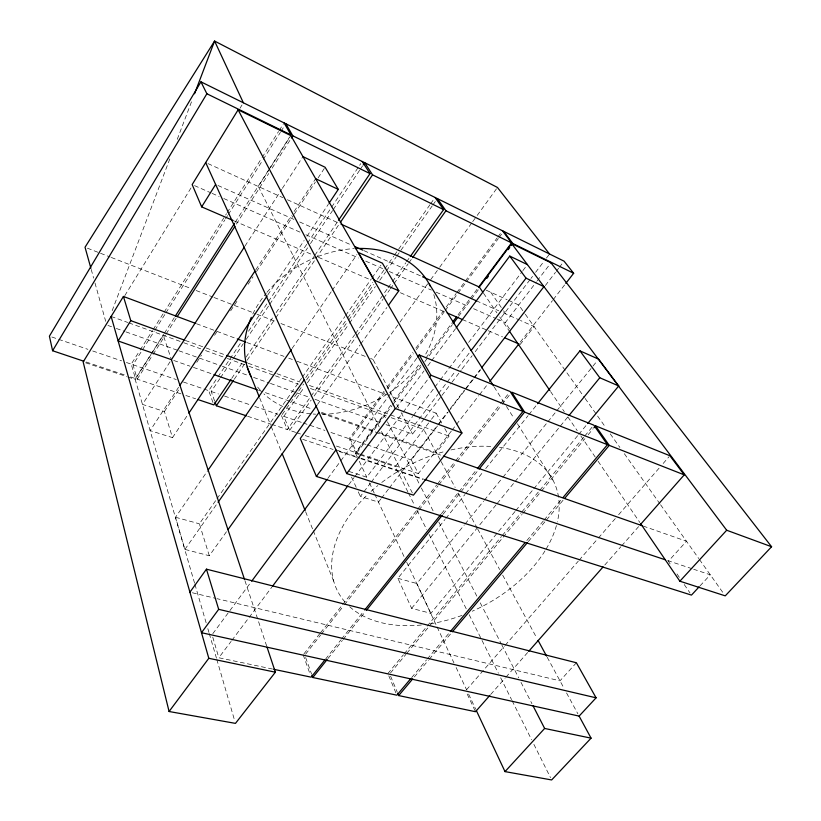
<?xml version="1.0" encoding="UTF-8"?>
<svg xmlns="http://www.w3.org/2000/svg" width="821" height="821" viewBox="0 0 821 821"><rect width="100%" height="100%" fill="white"/><g stroke="black" fill="none" stroke-linecap="round" stroke-linejoin="round"><path stroke-width="0.62" stroke-dasharray="4.11 3.08" d="M112.179 310.646L169.978 158.474M177.264 139.303L192.278 99.762M124.802 295.611L191.119 187.763M240.019 108.228L242.021 104.955M130.621 376.952L135.424 378.563L131.216 364.144L139.437 351.162M140.124 350.085L152.46 330.606M153.147 329.529L163.42 313.294M164.108 312.216L226.473 213.747M227.15 212.67L261.417 158.576M262.104 157.488L278.545 131.524M279.232 130.436L283.348 123.95M181 393.875L137.23 379.169L133.002 364.76L141.91 350.711M142.597 349.633L154.245 331.253M154.933 330.175L165.216 313.961M165.904 312.883L224.841 219.946M225.529 218.858L227.581 215.615M228.269 214.538L262.535 160.506M263.223 159.418L280.361 132.407M281.039 131.319L284.466 125.921M135.424 378.563L163.646 334.363M164.333 333.285L174.657 317.111M235.227 222.245L268.262 170.501M268.949 169.424L289.597 137.086M194.577 583.146L135.178 379.405L163.328 335.317L171.425 359.67M269.863 168.49L258.348 186.521L379.179 426.941M270.54 167.422L290.86 135.609M137.23 379.169L152.378 355.483M153.065 354.405L165.452 335.019M166.15 333.942L176.474 317.799M236.356 224.112L268.713 173.508M272.151 168.12L290.737 139.057M170.05 361.794L142.464 404.394L164.416 411.526L172.513 437.624L150.099 430.615L178.537 387.338M244.976 246.084L281.695 189.384M282.383 188.327L302.928 156.595M255.7 269.935L291.363 215.666M294.144 211.438L315.654 178.701M164.416 411.526L178.927 389.462M196.804 362.297L201.494 355.154M214.579 335.266L218.078 329.96M230.66 310.831L237.649 300.209M248.137 284.261L253.032 276.831M256.521 271.515L293.62 215.123M294.318 214.065L315.315 182.149M318.107 177.9L324.408 168.326M172.513 437.624L187.445 415.252M267.841 294.872L304.119 240.532M306.972 236.274L328.308 204.316M212.978 402.526L208.729 390.663L217.257 377.937M217.965 376.87L241.415 341.854M248.517 331.243L267.708 302.6M268.416 301.533L306.787 244.237M307.495 243.18L330.945 208.165M331.653 207.097L360.788 163.595M214.63 400.997L211.213 391.514L219.782 378.748M220.49 377.681L232.63 359.588M233.349 358.52L243.334 343.63M246.197 339.371L269.042 305.309M269.75 304.252L307.588 247.85M310.451 243.591L332.577 210.597M333.295 209.54L359.711 170.163M360.419 169.095L362.564 165.904M231.738 378.368L241.764 363.518M246.064 357.156L273.29 316.834M276.164 312.596L314.135 256.368M314.854 255.3L337.78 221.352M234.252 379.261L244.278 364.432M247.152 360.193L275.097 318.887M275.805 317.83L315.223 259.58M315.931 258.512L339.576 223.569M226.463 531.751L209.293 555.735L184.899 549.393L175.53 517.261L207.58 470.844M292.071 348.484L331.407 291.517M332.136 290.47L356.899 254.602M209.293 555.735L199.39 523.808L216.292 499.732M217.031 498.686L301.543 378.307M302.282 377.26L344.902 316.547M345.641 315.5L371.359 278.863M372.098 277.816L380.913 265.255M184.899 549.393L217.329 503.304M305.751 377.598L347.026 318.938M347.755 317.891L372.816 282.27M282.198 414.502L303.616 384.095M306.572 379.897L347.93 321.185M348.668 320.139L373.781 284.487M377.475 279.243L384.115 269.811M384.854 268.765L393.721 256.183M394.46 255.136L429.906 204.809M430.645 203.762L433.601 199.565M295.642 432.38L289.649 430.358L283.768 416.339L304.447 387.03M307.403 382.843L348.761 324.223M349.5 323.176L375.351 286.539M379.774 280.259L385.685 271.884M386.424 270.838L396.03 257.23M396.759 256.183L432.215 205.927M432.954 204.881L435.91 200.693M271.679 424.324L287.319 429.578L310.276 397.261M311.015 396.225L354.723 334.722M355.462 333.675L387.307 288.848M388.056 287.812L391.761 282.598M392.5 281.552L405.831 262.792M406.569 261.745L409.535 257.578M289.649 430.358L311.128 400.176M314.094 396.02L356.304 336.692M357.053 335.656L382.976 299.224M383.715 298.187L389.636 289.864M390.375 288.818L393.341 284.661M394.08 283.614L408.16 263.839M408.899 262.802L411.865 258.636M317.491 404.486L360.019 345.036M360.768 343.989L386.886 307.485M398.739 408.068L372.95 359.393L399.201 323.146M399.95 322.109L427.7 283.789M430.707 279.643L438.958 268.251M439.707 267.215L471.952 222.676M472.701 221.649L476.457 216.467M477.206 215.43L496.705 188.502M390.775 405.246L355.606 452.515L349.11 438.691L384.023 391.33M387.06 387.214L412.871 352.219M415.908 348.094L443.237 311.036M446.275 306.921L456.137 293.538M456.897 292.502L464.491 282.208M465.25 281.182L497.126 237.946M497.885 236.91L500.923 232.795M359.27 453.746L356.858 452.935L350.351 439.112L384.505 392.828M387.543 388.713L413.353 353.748M416.391 349.633L444.469 311.57M445.228 310.543L457.369 294.092M458.128 293.056L465.723 282.773M466.482 281.747L498.357 238.542M499.117 237.515L502.154 233.4M212.813 633.668L250.898 582.243M327.815 478.376L339.997 461.915M340.756 460.889L387.974 397.128M388.744 396.091L416.914 358.048M393.834 401.13L420.588 365.171M425.935 357.977L451.93 323.033M458.046 314.812L469.509 299.398M470.279 298.372L477.925 288.099M357.166 456.743L355.565 453.336L384.023 415.098L386.876 420.67M356.858 452.935L392.028 405.707M392.787 404.681L421.07 366.689M424.888 361.558L452.412 324.603M458.529 316.383L470.761 299.963M471.521 298.936L478.397 289.69M396.389 407.893L424.016 370.897M427.854 365.766L430.922 361.651M431.692 360.624L455.481 328.769M272.48 669.033L218.817 657.754L231.112 641.375M231.881 640.349L271.843 587.128M348.689 484.759L354.067 477.596M354.836 476.58L402.475 413.117M403.244 412.091L428.603 378.307M348.946 471.418L366.771 477.196L412.655 416.473M413.425 415.457L434.124 388.066M434.894 387.05L439.492 380.965M440.261 379.949L465.569 346.462M468.627 342.408L522.125 271.628M522.874 270.622L527.421 264.608M380.78 499.096L378.471 502.113L360.368 496.438L370.425 483.179M371.205 482.163L437.778 394.439M438.558 393.423L446.296 383.222M447.065 382.206L454.813 372.005M457.902 367.921L470.289 351.604M386.034 424.652L412.522 434.093L424.139 418.833M424.909 417.817L441.164 396.451M441.944 395.435L451.232 383.222M452.002 382.206L461.299 369.994M462.069 368.978L472.137 355.75M475.226 351.686L530.192 279.438M530.971 278.422L532.521 276.39M535.61 272.315L543.358 262.145M546.447 258.071L549.547 254.007M407.873 491.902L395.27 466.656L430.697 420.28M431.477 419.264L436.136 413.158L390.611 396.163M509.513 328.903L505.254 322.663L536.4 281.89M537.17 280.885L550.973 262.812M381.549 498.09L388.497 489.059M389.267 488.054L437.295 425.504M438.075 424.498L447.394 412.358M450.503 408.304L464.491 390.098M465.271 389.082L473.04 378.963M473.82 377.947L480.028 369.861M451.314 431.107L418.371 473.594L411.342 459.986L437.839 425.494M438.619 424.478L447.968 412.306M448.748 411.29L473.676 378.83M474.456 377.824L480.685 369.707M545.36 285.513L555.489 272.326M556.269 271.31L558.608 268.272M559.388 267.256L562.508 263.202M452.094 430.091L478.756 395.691M479.546 394.685L487.387 384.567M520.329 342.07L552.482 300.589M553.262 299.573L565.022 284.405M444.746 428.48L449.056 436.146L436.269 452.628L378.204 432.246M520.165 344.481L534.071 326.563L520.452 320.488M303.965 653.834L319.759 633.73M320.549 632.724L341.885 605.59M342.675 604.584L416.924 510.108M417.715 509.102L436.669 484.985M437.46 483.98L454.844 461.864M455.634 460.858L499.866 404.579M500.656 403.573L508.558 393.526M305.586 654.183L320.652 635.033M321.442 634.028L343.65 605.816M344.44 604.8L418.176 511.083M418.977 510.067L438.004 485.888M438.794 484.872L456.24 462.705M457.03 461.7L501.436 405.256M502.226 404.25L510.159 394.172M325.557 659.119L340.746 640.062M341.536 639.066L363.919 610.988M441.441 513.72L458.221 492.662M459.021 491.656L476.601 469.602M328 658.483L342.378 640.452M343.178 639.446L365.561 611.409M443.073 514.244L478.233 470.176M515.013 511.524L430.892 613.359L411.608 608.34L397.898 578.312L445.003 519.457M445.803 518.462L464.963 494.509M465.764 493.513L482.532 472.568M485.724 468.575L528.036 415.703M528.837 414.708L536.821 404.732M430.892 613.359L416.873 583.526L464.317 524.947M465.127 523.952L483.62 501.118M484.421 500.122L502.113 478.284M502.914 477.288L547.145 422.692M547.946 421.696L555.991 411.762M556.792 410.777L597 361.137M411.608 608.34L496.418 504.433M497.218 503.447L514.182 482.666M514.993 481.67L568.296 416.36M515.824 510.529L532.973 489.768M533.794 488.782L577.892 435.387M578.713 434.401L586.871 424.519M387.861 673.548L403.388 654.819M404.199 653.834L501.436 536.524M502.257 535.538L521.048 512.868M521.869 511.883L539.028 491.184M539.849 490.199L583.967 436.967M584.788 435.982L592.136 427.105M390.478 672.963L406.005 654.265M406.826 653.28L428.88 626.69M429.701 625.705L522.012 514.459M522.833 513.474L540.803 491.81M541.624 490.825L584.921 438.65M588.195 434.709L593.09 428.798M411.67 677.571L426.479 659.951M427.3 658.976L449.518 632.56M526.846 540.567L543.297 520.996M544.118 520.021L561.39 499.466M414.379 676.925L428.418 660.248M429.239 659.263L451.54 632.775M528.324 541.532L545.667 520.925M546.499 519.939L563.832 499.342M466.513 689.784L504.33 646.26M505.172 645.296L578.282 561.154M579.123 560.189L597.616 538.904M598.458 537.94L615.268 518.595M618.624 514.726L659.807 467.334M663.173 463.465L669.053 456.702M490.701 694.453L505.069 678.156M505.91 677.192L527.882 652.264M604.79 565.002L620.85 546.776M621.692 545.821L638.594 526.641M576.383 662.752L559.994 680.845L216.97 598.663M700.036 585.876L710.309 574.813L693.714 569.271M192.381 592.772L215.738 598.365M175.53 517.261L199.39 523.808M397.898 578.312L416.873 583.526M337.154 450.257L359.875 457.841M361.076 458.241L423.585 479.105M667.637 560.569L692.534 568.871M302.692 439.338L333.069 449.456M339.135 451.488L359.793 458.375M361.004 458.775L422.959 479.433M85.579 362.769L126.711 376.572M127.922 376.972L135.178 379.405M355.565 453.336L359.177 454.547M360.378 454.947L395.27 466.656M86.205 362.03L125.818 375.341M185.864 395.506L195.593 398.77M247.614 416.247L270.478 423.923M296.843 432.78L300.445 433.991M305.238 435.602L331.622 444.459M336.415 446.07L355.606 452.515M360.481 454.157L418.371 473.594M51.826 336.99L87.909 349.336M92.722 350.978L121.59 360.86M126.403 362.502L131.216 364.144M133.002 364.76L176.279 379.559M183.483 382.032L202.715 388.61M203.916 389.021L208.729 390.663M211.213 391.514L218.478 393.998M224.533 396.071L249.974 404.774M254.818 406.436L277.826 414.307M283.768 416.339L301.923 422.548M303.134 422.959L324.911 430.409M330.955 432.482L349.11 438.691M350.351 439.112L365.899 444.438M367.09 444.838L411.342 459.986M321.37 413.271L442.457 455.717M643.212 526.076L686.479 541.244L668.345 561.266L670.511 564.438M173.744 360.481L189.969 366.176M193.448 367.398L212.762 374.181M258.656 390.283L311.785 408.94M321.442 412.327L375.782 431.405M107.92 325.455L111.533 326.748M116.346 328.462L124.771 331.468M125.982 331.9L177.746 350.362M178.957 350.793L198.22 357.658M199.421 358.089L221.095 365.817M222.296 366.248L248.784 375.7M253.597 377.414L269.257 382.997M270.458 383.428L295.734 392.448M296.945 392.879L310.184 397.6M315.007 399.314L381.221 422.938M111.133 316.454L127.737 322.458M128.928 322.889L182.621 342.295M183.832 342.737L200.714 348.833M205.537 350.577L226.042 357.987M227.243 358.428L247.747 365.838M248.948 366.269L274.276 375.423M275.476 375.864L298.392 384.146M310.451 388.507L386.424 415.97M391.227 417.704L423.698 429.445L440.538 460.499M185.31 340.438L205.034 347.601M206.194 348.022L225.395 354.99M248.199 363.262L275.805 373.278M277.005 373.719L299.809 381.991M309.404 385.47L449.056 436.146M196.506 323.731L215.677 330.894M216.867 331.335L236.038 338.488M246.823 342.511L283.974 356.376M288.766 358.161L292.358 359.506M297.151 361.291L385.808 394.378M87.416 248.178L99.372 252.827M100.562 253.289L110.117 257.014M111.317 257.476L191.355 288.664M196.137 290.521L212.865 297.038M214.055 297.5L233.174 304.95M234.365 305.412L255.875 313.786M257.065 314.248L276.184 321.699M280.967 323.556L365.786 356.601M370.569 358.459L372.95 359.393M234.334 220.993L311.426 254.305M318.456 257.332L371.113 280.084M400.371 292.728L444.838 311.939M462.387 319.523L487.192 330.237M488.372 330.75L502.503 336.856M194.515 185.618L210.925 192.863M212.105 193.376L219.135 196.476M223.825 198.549L301.215 232.682M305.905 234.755L358.674 258.02M365.714 261.129L383.304 268.878M389.164 271.464L431.374 290.09M436.064 292.153L468.904 306.633M473.594 308.706L495.874 318.527M497.044 319.051L505.254 322.663M217.955 185.484L295.026 219.884M299.706 221.978L351.183 244.945M364.052 250.692L421.378 276.267M476.365 300.814L498.737 310.79M503.386 312.863L519.324 319.974M207.99 163.605L282.773 197.625M287.422 199.749L338.591 223.025M486.186 290.172L507.091 299.686M508.261 300.209L518.759 304.991L524.588 313.201M525.317 314.238L584.378 397.426M585.127 398.472L605.836 427.649M610.28 433.899L619.896 447.455M624.34 453.705L659.848 503.725M660.587 504.771L698.753 558.537M699.482 559.553L723.116 592.854M490.763 292.255L502.863 309.774M503.571 310.81L505.705 313.899M677.017 573.951L679.901 578.189M684.242 584.531L690.02 592.988M483.528 293.23L496.9 312.842M499.712 316.968L509.564 331.407M550.593 391.586L564.263 411.639M567.865 416.914L577.225 430.645M580.827 435.92L595.215 457.04M598.099 461.258L639.846 522.484M494.17 386.948L503.725 402.095M506.465 406.426L513.977 418.33M517.394 423.739L552.902 480.018M436.136 413.158L442.293 424.108M441.144 461.628L455.162 487.479M458.21 493.103L477.104 527.954M477.709 529.073L499.65 569.548M502.698 575.172L536.831 638.122M547.197 657.231L564.171 688.552M566.562 692.965L577.912 713.901M401.13 412.594L412.522 434.093M387.45 421.789L420.793 486.832M421.368 487.972L433.611 511.863M438.866 522.094L477.35 597.175M480.264 602.871L501.251 643.818M501.836 644.957L518.698 677.848M520.996 682.343L531.946 703.689M381.478 431.518L412.337 492.918M408.448 493.052L414.749 505.674M417.037 510.262L426.776 529.771M429.065 534.358L466.872 610.106M469.171 614.693L498.378 673.22M500.677 677.818L511.555 699.615M512.13 700.765L531.608 739.783M533.896 744.37L550.511 777.651M359.3 461.289L366.771 477.196M369.429 482.861L374.212 493.052M374.745 494.18L404.537 557.623M406.713 562.252L436.577 625.869M437.121 627.028L453.962 662.886M456.127 667.504L466.451 689.486M468.627 694.114L475.687 709.149M467.221 694.063L474.979 710.606M351.542 477.104L356.211 487.346M358.295 491.892L360.368 496.438M390.611 676.227L397.261 692.154M281.459 415.549L287.319 429.578M388.805 675.827L395.917 692.903M259.682 397.949L270.684 425.196M271.166 426.386L281.213 451.273M305.617 511.709L312.791 529.483M313.273 530.674L333.849 581.627M305.638 657.539L311.549 673.99M303.175 654.84L310.328 674.821M244.966 580.775L266.651 645.983M212.762 637.127L218.817 657.754M194.936 584.378L206.41 623.744M207.846 628.66L208.924 632.355M209.283 633.586L216.457 658.185M216.806 659.417L234.744 720.92M91.223 269.462L93.635 278.114M95.01 283.05L105.683 321.319M499.507 447.312A121.149 79.504 -27.1 0 1 557.336 521.992M556.433 525.543A121.149 79.504 -27.1 0 1 545.596 549.906M544.949 550.963A121.149 79.504 -27.1 0 1 472.27 611.214M461.977 615.391A121.149 79.504 -27.1 0 1 428.911 624.042M421.317 625.007A121.149 79.504 -27.1 0 1 349.325 606.411M344.964 601.967A121.149 79.504 -27.1 0 1 367.346 494.837M371.082 491.348A121.149 79.504 -27.1 0 1 377.783 485.601M381.765 482.471A121.149 79.504 -27.1 0 1 444.838 451.458M450.945 449.949A121.149 79.504 -27.1 0 1 492.898 446.583M433.796 294.647A100.419 77.708 -27.1 0 1 425.032 355.308M418.587 365.078A100.419 77.708 -27.1 0 1 321.811 414.307M315.623 414.184A100.419 77.708 -27.1 0 1 313.181 414.03M310.707 413.815A100.419 77.708 -27.1 0 1 287.535 408.458M282.824 406.477A100.419 77.708 -27.1 0 1 263.931 393.906M260.329 390.232A100.419 77.708 -27.1 0 1 256.316 385.306M252.806 314.012A100.419 77.708 -27.1 0 1 266.22 293.23M267.03 292.266A100.419 77.708 -27.1 0 1 316.619 257.055M317.789 256.593A100.419 77.708 -27.1 0 1 353.851 248.63"/><path stroke-width="1.23" d="M194.556 93.768L214.589 41.05L497.454 187.465L549.547 254.007M565.813 283.389L573.653 273.27L564.058 261.17L200.95 81.833L49.414 336.158L52.595 350.741L83.814 361.23M52.595 350.741L206.871 93.758L200.95 81.833M195.306 323.289L123.417 296.463L83.167 361.958L169.085 711.509L235.463 723.383L275.374 672.204L267.051 647.184M205.702 162.568L346.719 473.584L413.456 495.145L461.925 432.985L290.86 135.609L238.121 109.809L192.165 184.581L201.658 206.871L233.174 220.49M123.417 296.463L130.785 320.652L118.132 340.961L171.425 359.67L244.566 579.564M201.658 206.871L215.625 184.448M175.345 316.034L234.539 223.322M177.162 316.721L234.98 226.268M291.434 137.979L292.81 135.824L285.841 123.755M171.425 359.67L244.289 247.152M179.922 385.234L254.992 271.002M188.871 413.127L267.133 295.929M329.026 203.249L338.273 189.394L325.106 167.258L302.928 156.595M363.272 164.836L364.709 162.712L372.539 174.842L443.607 209.622L410.274 256.532M231.019 379.435L213.829 404.897L198.025 399.591M338.488 220.295L370.014 173.611L362.205 161.48M246.413 415.837L216.334 405.738L233.533 380.318M340.294 222.501L372.539 174.842M208.308 469.786L291.342 349.541M218.058 502.257L304.283 379.692M412.604 257.599L445.936 210.761L437.377 198.6M227.951 529.658L316.742 405.533M388.374 305.391L398.821 290.798L382.381 263.161L358.356 252.488L374.284 280.177L398.821 290.798M189.918 592.187L206.451 569.169L576.383 662.752L596.087 697.819L579.113 716.097L201.494 632.704L218.684 609.336L206.451 569.169M319 412.44L300.27 438.527L316.413 476.447L691.467 595.102L699.174 586.799M316.413 476.447L335.963 449.857M251.657 581.217L327.056 479.402M417.673 357.012L419.203 354.959L510.139 391.514L522.956 411.434L477.401 468.596M452.689 322.006L456.517 316.875M478.684 287.073L511.555 242.883L502.442 230.742M482.83 292.204L479.31 287.042L511.647 243.58L550.973 262.812L771.586 546.735L725.251 595.861L679.88 581.206L640.565 523.541M453.171 323.577L457.759 317.409M486.812 278.401L488.341 276.349M508.209 249.646L509.738 247.593M511.267 245.541L512.797 243.488L503.673 231.348M169.085 711.509L208.811 658.298L111.133 316.454M346.719 473.584L395.301 408.509L238.121 109.809M456.25 327.743L509.759 256.101L527.421 264.608M272.613 586.102L347.919 485.786M429.373 377.291L430.912 375.238L419.203 354.959M471.069 350.577L526.025 278.165L509.759 256.101M481.588 367.829L543.943 286.632L526.025 278.165M489.737 381.529L518.759 344.091M324.757 660.125L311.169 677.171L273.732 669.3M364.719 609.982L440.641 514.726M410.849 678.546L396.871 695.182L312.811 677.51L327.199 659.479M366.351 610.403L442.273 515.249M479.033 469.171L524.588 412.08L511.74 392.161L593.778 425.134L607.458 444.674L563.042 497.516M537.622 403.727L579.934 350.854L598.612 359.146L618.726 385.952L587.692 423.523M569.107 415.375L599.792 377.763L618.726 385.952M593.911 427.813L595.543 425.842L669.895 455.737L684.232 474.856L640.277 524.722M450.339 631.575L525.194 542.527M397.744 693.293L398.688 695.572L412.727 678.885M452.361 631.79L527.503 542.507M564.663 498.357L609.244 445.372L684.232 474.856M489.86 695.408L475.492 711.715L398.688 695.572M528.734 651.299L603.096 566.921M505.007 771.607L544.641 728.453L591.069 738.161L551.65 779.95L505.007 771.607L476.221 710.309M679.88 581.206L726.688 530.243L771.586 546.735M208.811 658.298L275.374 672.204M218.684 609.336L596.087 697.819M424.806 479.515L665.267 559.778M443.668 456.137L642.012 525.656M213.973 374.602L257.445 389.862M130.785 320.652L184.15 340.017M226.596 355.421L246.998 362.831M395.301 408.509L461.925 432.985M237.238 338.94L245.633 342.07M430.912 375.238L522.956 411.434M524.588 412.08L607.458 444.674M447.178 312.955L462.387 319.523M504.864 337.872L518.985 343.978M354.693 246.516L362.882 250.169M422.548 276.79L476.365 300.814M340.92 224.082L479.31 287.042M315.654 178.701L338.273 189.394M206.871 93.758L290.973 134.931L284.035 122.863M292.81 135.824L370.014 173.611M445.936 210.761L511.555 242.883M512.797 243.488L573.653 273.27M511.647 243.58L726.688 530.243M579.934 350.854L599.792 377.763M595.543 425.842L609.244 445.372M435.079 197.471L443.607 209.622M509.564 331.407L549.865 390.529M429.28 284.138L493.483 385.86M538.053 640.37L546.581 656.112M579.113 716.097L591.069 738.161M533.096 705.937L544.641 728.453M243.365 102.779L214.589 41.05L85.035 247.244L90.885 268.231M247.244 367.131L259.2 396.759M282.167 453.644L305.135 510.529M215.061 402.187L216.334 405.738M311.97 675.16L312.811 677.51M251.031 376.644A100.419 77.708 -27.1 0 1 251.288 317.347M355.154 248.558A100.419 77.708 -27.1 0 1 430.45 286.385"/></g></svg>
